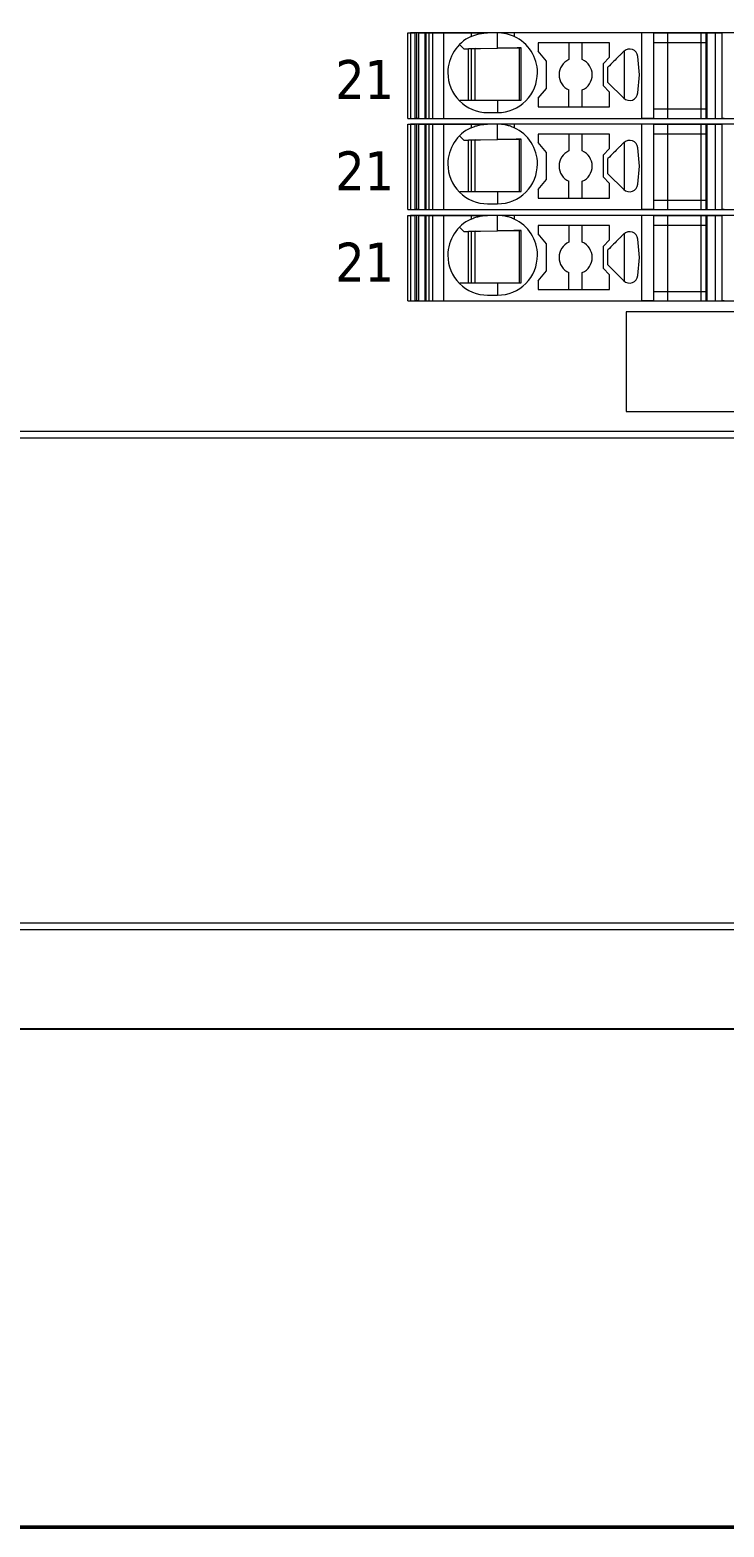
# Model space of a CAD drawing. Header units: millimetres. Extents: x 0 to 1680, y 0 to 1188.
# Drawn here: x 851.1 to 892.9, y 173 to 263.2 of the extents above; entities that cross this region are included whole.
import ezdxf
from ezdxf.enums import TextEntityAlignment as Align

# ---------------------------------------------------------------- set-up
doc = ezdxf.new("R2010")
doc.units = ezdxf.units.MM
for name, color, linetype, lineweight in [('EPLAN100', 7, 'Continuous', 13), ('EPLAN309', 5, 'Continuous', 5), ('EPLAN310', 5, 'Continuous', 5), ('EPLAN400', 5, 'Continuous', 9), ('EPLAN440', 73, 'Continuous', 9), ('EPLAN493', 5, 'Continuous', 5), ('EPLAN500', 7, 'Continuous', 9), ('EPLAN501', 7, 'Continuous', 9), ('EPLAN502', 7, 'Continuous', 9), ('EPLAN503', 7, 'Continuous', 9), ('EPLAN504', 7, 'Continuous', 9), ('MAIN-1', 7, 'Continuous', 5), ('MAIN-2', 7, 'Continuous', 5)]:
    doc.layers.add(name, color=color, linetype=linetype, lineweight=lineweight)
doc.styles.add('Tahoma', font='')
doc.styles.get('Tahoma').set_extended_font_data('Tahoma')

# ---------------------------------------------------------------- blocks, each defined once
blk = doc.blocks.new('EPLSYM_LibrarySPECIAL_Symbol12_Variant0_Placement8_26')
at = {"layer": 'EPLAN309', "lineweight": 13, "ltscale": 16}
blk.add_lwpolyline([(0, -5.15), (68.15, -5.15), (68.15, 0), (0, 0)], close=True, dxfattribs=at)
at = {"layer": 'EPLAN493', "color": 5, "style": 'Tahoma'}
blk.add_attdef('17_20450', text='', height=2.3478, dxfattribs=at).set_placement((0, -21.83478), align=Align.MIDDLE_RIGHT)
blk = doc.blocks.new('EPLSYM_LibrarySPECIAL_Symbol12_Variant0_Placement8_27')
at = {"layer": 'EPLAN309', "lineweight": 13, "ltscale": 16}
blk.add_lwpolyline([(0, -5.15), (68.15, -5.15), (68.15, 0), (0, 0)], close=True, dxfattribs=at)
at = {"layer": 'EPLAN493', "color": 5, "style": 'Tahoma'}
blk.add_attdef('17_20450', text='', height=2.3478, dxfattribs=at).set_placement((0, -21.83478), align=Align.MIDDLE_RIGHT)
blk = doc.blocks.new('EPLSYM_LibrarySPECIAL_Symbol12_Variant0_Placement8_28')
at = {"layer": 'EPLAN309', "lineweight": 13, "ltscale": 16}
blk.add_lwpolyline([(0, -5.15), (68.15, -5.15), (68.15, 0), (0, 0)], close=True, dxfattribs=at)
at = {"layer": 'EPLAN493', "color": 5, "style": 'Tahoma'}
blk.add_attdef('17_20450', text='', height=2.3478, dxfattribs=at).set_placement((0, -21.83478), align=Align.MIDDLE_RIGHT)
blk = doc.blocks.new('EPLSYM_LibrarySPECIAL_Symbol11_Variant0_Placement8')
at = {"layer": 'EPLAN310', "lineweight": 25, "ltscale": 16}
blk.add_lwpolyline([(0, -390), (250, -390), (250, 0), (0, 0)], close=True, dxfattribs=at)
at = {"layer": 'EPLAN400', "color": 5, "style": 'Tahoma'}
blk.add_attdef('17_20010', text='', height=2.2575, dxfattribs=at).set_placement((-1.5, -0.9515), align=Align.TOP_RIGHT)
at = {"layer": 'EPLAN440', "color": 73, "style": 'Tahoma'}
blk.add_attdef('17_20300', text='', height=1.6254, dxfattribs=at).set_placement((-1.5, -4.57508), align=Align.TOP_RIGHT)
at = {"layer": 'EPLAN500', "color": 7, "style": 'Tahoma'}
blk.add_attdef('17_20027', text='', height=1.6254, dxfattribs=at).set_placement((-1.5, -7.27508), align=Align.TOP_RIGHT)
at = {"layer": 'EPLAN501', "color": 7, "style": 'Tahoma'}
blk.add_attdef('17_20011', text='', height=1.6254, dxfattribs=at).set_placement((-1.5, -12.67508), align=Align.TOP_RIGHT)
at = {"layer": 'EPLAN502', "color": 7, "style": 'Tahoma'}
blk.add_attdef('17_20025', text='', height=1.6254, dxfattribs=at).set_placement((-1.5, -15.37508), align=Align.TOP_RIGHT)
at = {"layer": 'EPLAN503', "color": 7, "style": 'Tahoma'}
blk.add_attdef('17_20024', text='', height=1.6254, dxfattribs=at).set_placement((-1.5, -18.07508), align=Align.TOP_RIGHT)
at = {"layer": 'EPLAN504', "color": 7, "style": 'Tahoma'}
blk.add_attdef('17_20901[1]', text='', height=1.6254, dxfattribs=at).set_placement((-1.5, -9.97508), align=Align.TOP_RIGHT)

msp = doc.modelspace()

# ---------------------------------------------------------------- linework, layer by layer
at = {"layer": 'EPLAN100', "lineweight": 0, "ltscale": 4}
for p, q in [((815, 238.6), (995, 238.6)), ((815, 209.4), (995, 209.4)), ((815, 209), (995, 209))]:
    msp.add_line(p, q, dxfattribs=at)
at = {"layer": 'EPLAN100', "lineweight": 50, "ltscale": 16}
msp.add_lwpolyline([(757, 173), (1057, 173), (1057, 623), (757, 623)], close=True, dxfattribs=at)
at = {"layer": 'EPLAN100', "lineweight": 0, "ltscale": 6}
msp.add_lwpolyline([(887, 240.2), (925, 240.2), (925, 246.2), (887, 246.2)], close=True, dxfattribs=at)
at = {"layer": 'EPLAN100', "lineweight": 0, "ltscale": 4}
msp.add_lwpolyline([(815, 209), (815, 239), (995, 239)], dxfattribs=at)
at = {"layer": 'MAIN-1'}
for p, q in [((873.85, 263), (874.284, 263)), ((873.85, 257.85), (873.85, 263)), ((874.393, 263), (874.284, 263)), ((874.284, 257.85), (874.284, 263)), ((874.501, 263), (874.393, 263)), ((874.393, 257.85), (874.393, 263)), ((874.501, 263), (877.65, 263)), ((874.501, 257.85), (874.501, 263)), ((877.65, 263), (878.65, 263)), ((877.65, 263), (877.65, 262.782)), ((877.65, 262.782), (877.702, 262.805)), ((877.702, 262.805), (877.756, 262.827)), ((877.756, 262.827), (877.813, 262.849)), ((877.813, 262.849), (877.872, 262.87)), ((877.872, 262.87), (877.933, 262.89)), ((877.933, 262.89), (877.997, 262.909)), ((877.997, 262.909), (878.063, 262.927)), ((878.063, 262.927), (878.131, 262.943)), ((878.131, 262.943), (878.201, 262.958)), ((878.201, 262.958), (878.272, 262.97)), ((878.272, 262.97), (878.346, 262.981)), ((878.346, 262.981), (878.421, 262.989)), ((878.421, 262.989), (878.497, 262.995)), ((878.497, 262.995), (878.573, 262.999)), ((878.573, 262.999), (878.65, 263)), ((879.25, 263), (878.65, 263)), ((879.327, 262.999), (879.25, 263)), ((880.25, 263), (879.25, 263)), ((879.25, 262.068), (879.25, 263)), ((879.403, 262.995), (879.327, 262.999)), ((879.479, 262.989), (879.403, 262.995)), ((879.554, 262.981), (879.479, 262.989)), ((879.628, 262.97), (879.554, 262.981)), ((879.699, 262.958), (879.628, 262.97)), ((879.769, 262.943), (879.699, 262.958)), ((879.837, 262.927), (879.769, 262.943)), ((879.903, 262.909), (879.837, 262.927)), ((879.967, 262.89), (879.903, 262.909)), ((880.028, 262.87), (879.967, 262.89)), ((880.087, 262.849), (880.028, 262.87)), ((880.144, 262.827), (880.087, 262.849)), ((880.198, 262.805), (880.144, 262.827)), ((880.25, 262.782), (880.198, 262.805)), ((887.932, 263), (880.25, 263)), ((880.25, 263), (880.25, 262.782)), ((888.65, 263), (887.932, 263)), ((887.932, 257.85), (887.932, 263)), ((888.65, 263), (891.8, 263)), ((888.65, 263), (888.65, 257.85)), ((888.65, 262.425), (891.8, 262.425)), ((891.8, 263), (892.35, 263)), ((891.8, 263), (891.8, 257.85)), ((892.35, 263), (892.784, 263)), ((892.35, 263), (892.35, 257.85)), ((892.893, 263), (892.784, 263)), ((892.784, 257.85), (892.784, 263)), ((876.953, 262.297), (877.217, 262.033)), ((877.217, 262.033), (879.25, 262.068)), ((877.5, 258.95), (877.5, 262.038)), ((877.65, 262.04), (877.65, 258.95)), ((877.9, 258.95), (877.9, 262.045)), ((879.345, 262.07), (879.25, 262.068)), ((879.438, 262.071), (879.345, 262.07)), ((879.53, 262.073), (879.438, 262.071)), ((879.618, 262.075), (879.53, 262.073)), ((879.703, 262.076), (879.618, 262.075)), ((879.786, 262.077), (879.703, 262.076)), ((879.865, 262.079), (879.786, 262.077)), ((879.943, 262.08), (879.865, 262.079)), ((880.017, 262.081), (879.943, 262.08)), ((880.09, 262.082), (880.017, 262.081)), ((880.16, 262.084), (880.09, 262.082)), ((880.229, 262.085), (880.16, 262.084)), ((880.297, 262.086), (880.229, 262.085)), ((880.363, 262.087), (880.297, 262.086)), ((880.428, 262.088), (880.363, 262.087)), ((880.491, 262.089), (880.428, 262.088)), ((880.554, 262.09), (880.491, 262.089)), ((880.615, 262.091), (880.554, 262.09)), ((880.579, 258.95), (880.579, 262.091)), ((880.676, 262.092), (880.615, 262.091)), ((880.67, 261.488), (880.671, 261.57)), ((880.671, 261.57), (880.672, 261.649)), ((880.672, 261.649), (880.673, 261.727)), ((880.673, 261.803), (880.674, 261.877)), ((880.673, 261.727), (880.673, 261.803)), ((880.674, 261.877), (880.675, 261.95)), ((880.675, 261.95), (880.676, 262.022)), ((880.676, 262.022), (880.676, 262.092)), ((881.7, 262.4), (881.7, 261.889)), ((886, 262.4), (881.7, 262.4)), ((882.2, 261.293), (881.7, 261.889)), ((883.55, 262.4), (883.55, 261.392)), ((884.35, 261.392), (884.35, 262.4)), ((885.6, 261.129), (886, 261.529)), ((886, 261.529), (886, 262.4)), ((886.483, 261.515), (886.443, 261.475)), ((886.521, 261.553), (886.483, 261.515)), ((886.558, 261.59), (886.521, 261.553)), ((886.594, 261.626), (886.558, 261.59)), ((886.627, 261.659), (886.594, 261.626)), ((886.658, 261.691), (886.627, 261.659)), ((886.69, 261.722), (886.658, 261.691)), ((886.721, 261.753), (886.69, 261.722)), ((886.752, 261.785), (886.721, 261.753)), ((886.784, 261.816), (886.752, 261.785)), ((886.815, 261.847), (886.784, 261.816)), ((886.846, 261.879), (886.815, 261.847)), ((886.867, 261.898), (886.867, 259.052)), ((887.802, 260.475), (887.698, 261.572)), ((880.667, 260.931), (880.668, 261.034)), ((880.667, 260.824), (880.667, 260.931)), ((880.667, 260.713), (880.667, 260.824)), ((880.667, 260.6), (880.667, 260.713)), ((880.668, 261.132), (880.669, 261.226)), ((880.668, 261.034), (880.668, 261.132)), ((880.669, 261.317), (880.67, 261.404)), ((880.669, 261.226), (880.669, 261.317)), ((880.67, 261.404), (880.67, 261.488)), ((882.2, 259.657), (882.2, 261.293)), ((885.6, 261.129), (885.6, 259.821)), ((885.986, 261.018), (885.9, 260.932)), ((885.9, 260.802), (885.9, 260.932)), ((885.9, 260.671), (885.9, 260.802)), ((885.9, 260.54), (885.9, 260.671)), ((886.072, 261.104), (885.986, 261.018)), ((886.158, 261.19), (886.072, 261.104)), ((886.242, 261.274), (886.158, 261.19)), ((886.323, 261.356), (886.242, 261.274)), ((886.402, 261.434), (886.323, 261.356)), ((886.443, 261.475), (886.402, 261.434)), ((880.667, 260.479), (880.667, 260.6)), ((880.667, 260.361), (880.667, 260.479)), ((880.667, 260.247), (880.667, 260.361)), ((880.668, 260.138), (880.667, 260.247)), ((880.668, 260.034), (880.668, 260.138)), ((880.669, 259.934), (880.668, 260.034)), ((880.669, 259.839), (880.669, 259.934)), ((880.67, 259.748), (880.669, 259.839)), ((880.671, 259.659), (880.67, 259.748)), ((886, 259.421), (885.6, 259.821)), ((885.9, 260.41), (885.9, 260.54)), ((885.9, 260.279), (885.9, 260.41)), ((885.9, 260.148), (885.9, 260.279)), ((885.9, 260.018), (885.9, 260.148)), ((885.9, 260.018), (886.846, 259.071)), ((887.698, 259.378), (887.802, 260.475)), ((877, 258.95), (876.953, 258.903)), ((877, 258.95), (879.25, 258.95)), ((879.25, 258.95), (879.342, 258.95)), ((879.25, 258.95), (879.25, 258.2)), ((879.342, 258.95), (879.433, 258.95)), ((879.433, 258.95), (879.523, 258.95)), ((879.523, 258.95), (879.61, 258.95)), ((879.61, 258.95), (879.695, 258.95)), ((879.695, 258.95), (879.778, 258.95)), ((879.778, 258.95), (879.858, 258.95)), ((879.858, 258.95), (879.936, 258.95)), ((879.936, 258.95), (880.011, 258.95)), ((880.011, 258.95), (880.085, 258.95)), ((880.085, 258.95), (880.157, 258.95)), ((880.157, 258.95), (880.226, 258.95)), ((880.226, 258.95), (880.295, 258.95)), ((880.295, 258.95), (880.361, 258.95)), ((880.361, 258.95), (880.427, 258.95)), ((880.427, 258.95), (880.491, 258.95)), ((880.491, 258.95), (880.555, 258.95)), ((880.555, 258.95), (880.617, 258.95)), ((880.617, 258.95), (880.678, 258.95)), ((880.672, 259.573), (880.671, 259.659)), ((880.672, 259.49), (880.672, 259.573)), ((880.673, 259.408), (880.672, 259.49)), ((880.674, 259.329), (880.673, 259.408)), ((880.675, 259.25), (880.674, 259.329)), ((880.676, 259.174), (880.675, 259.25)), ((880.676, 259.098), (880.676, 259.174)), ((880.677, 259.024), (880.676, 259.098)), ((880.678, 258.95), (880.677, 259.024)), ((881.7, 259.061), (882.2, 259.657)), ((881.7, 259.061), (881.7, 258.55)), ((883.55, 258.55), (883.55, 259.558)), ((884.35, 258.55), (884.35, 259.558)), ((886, 258.55), (886, 259.421)), ((878.65, 258.2), (879.25, 258.2)), ((881.7, 258.55), (886, 258.55)), ((888.65, 258.425), (891.8, 258.425)), ((873.85, 257.85), (874.284, 257.85)), ((873.85, 257.5), (874.284, 257.5)), ((873.85, 252.35), (873.85, 257.5)), ((874.393, 257.85), (874.284, 257.85)), ((874.393, 257.5), (874.284, 257.5)), ((874.284, 252.35), (874.284, 257.5)), ((874.501, 257.85), (874.393, 257.85)), ((874.501, 257.5), (874.393, 257.5)), ((874.393, 252.35), (874.393, 257.5)), ((874.501, 257.85), (887.932, 257.85)), ((874.501, 257.5), (877.65, 257.5)), ((874.501, 252.35), (874.501, 257.5)), ((877.65, 257.5), (878.65, 257.5)), ((877.65, 257.5), (877.65, 257.282)), ((877.65, 257.282), (877.702, 257.305)), ((877.702, 257.305), (877.756, 257.327)), ((877.756, 257.327), (877.813, 257.349)), ((877.813, 257.349), (877.872, 257.37)), ((877.872, 257.37), (877.933, 257.39)), ((877.933, 257.39), (877.997, 257.409)), ((877.997, 257.409), (878.063, 257.427)), ((878.063, 257.427), (878.131, 257.443)), ((878.131, 257.443), (878.201, 257.458)), ((878.201, 257.458), (878.272, 257.47)), ((878.272, 257.47), (878.346, 257.481)), ((878.346, 257.481), (878.421, 257.489)), ((878.421, 257.489), (878.497, 257.495)), ((878.497, 257.495), (878.573, 257.499)), ((878.573, 257.499), (878.65, 257.5)), ((879.25, 257.5), (878.65, 257.5)), ((879.327, 257.499), (879.25, 257.5)), ((880.25, 257.5), (879.25, 257.5)), ((879.25, 256.568), (879.25, 257.5)), ((879.403, 257.495), (879.327, 257.499)), ((879.479, 257.489), (879.403, 257.495)), ((879.554, 257.481), (879.479, 257.489)), ((879.628, 257.47), (879.554, 257.481)), ((879.699, 257.458), (879.628, 257.47)), ((879.769, 257.443), (879.699, 257.458)), ((879.837, 257.427), (879.769, 257.443)), ((879.903, 257.409), (879.837, 257.427)), ((879.967, 257.39), (879.903, 257.409)), ((880.028, 257.37), (879.967, 257.39)), ((880.087, 257.349), (880.028, 257.37)), ((880.144, 257.327), (880.087, 257.349)), ((880.198, 257.305), (880.144, 257.327)), ((880.25, 257.282), (880.198, 257.305)), ((887.932, 257.5), (880.25, 257.5)), ((880.25, 257.5), (880.25, 257.282)), ((888.65, 257.85), (887.932, 257.85)), ((888.65, 257.5), (887.932, 257.5)), ((887.932, 252.35), (887.932, 257.5)), ((888.65, 257.85), (891.8, 257.85)), ((888.65, 257.5), (891.8, 257.5)), ((888.65, 257.5), (888.65, 252.35)), ((891.8, 257.85), (892.35, 257.85)), ((891.8, 257.5), (892.35, 257.5)), ((891.8, 257.5), (891.8, 252.35)), ((892.35, 257.85), (892.784, 257.85)), ((892.35, 257.5), (892.784, 257.5)), ((892.35, 257.5), (892.35, 252.35)), ((892.893, 257.85), (892.784, 257.85)), ((892.893, 257.5), (892.784, 257.5)), ((892.784, 252.35), (892.784, 257.5)), ((876.953, 256.797), (877.217, 256.533)), ((877.217, 256.533), (879.25, 256.568)), ((877.5, 253.45), (877.5, 256.538)), ((877.65, 256.54), (877.65, 253.45)), ((877.9, 253.45), (877.9, 256.545)), ((879.345, 256.57), (879.25, 256.568)), ((879.438, 256.571), (879.345, 256.57)), ((879.53, 256.573), (879.438, 256.571)), ((879.618, 256.575), (879.53, 256.573)), ((879.703, 256.576), (879.618, 256.575)), ((879.786, 256.577), (879.703, 256.576)), ((879.865, 256.579), (879.786, 256.577)), ((879.943, 256.58), (879.865, 256.579)), ((880.017, 256.581), (879.943, 256.58)), ((880.09, 256.582), (880.017, 256.581)), ((880.16, 256.584), (880.09, 256.582)), ((880.229, 256.585), (880.16, 256.584)), ((880.297, 256.586), (880.229, 256.585)), ((880.363, 256.587), (880.297, 256.586)), ((880.428, 256.588), (880.363, 256.587)), ((880.491, 256.589), (880.428, 256.588)), ((880.554, 256.59), (880.491, 256.589)), ((880.615, 256.591), (880.554, 256.59)), ((880.579, 253.45), (880.579, 256.591)), ((880.676, 256.592), (880.615, 256.591)), ((880.671, 256.07), (880.672, 256.149)), ((880.672, 256.149), (880.673, 256.227)), ((880.673, 256.303), (880.674, 256.377)), ((880.673, 256.227), (880.673, 256.303)), ((880.674, 256.377), (880.675, 256.45)), ((880.675, 256.45), (880.676, 256.522)), ((880.676, 256.522), (880.676, 256.592)), ((881.7, 256.9), (881.7, 256.389)), ((886, 256.9), (881.7, 256.9)), ((882.2, 255.793), (881.7, 256.389)), ((883.55, 256.9), (883.55, 255.892)), ((884.35, 255.892), (884.35, 256.9)), ((886, 256.029), (886, 256.9)), ((886.594, 256.126), (886.558, 256.09)), ((886.627, 256.159), (886.594, 256.126)), ((886.658, 256.191), (886.627, 256.159)), ((886.69, 256.222), (886.658, 256.191)), ((886.721, 256.253), (886.69, 256.222)), ((886.752, 256.285), (886.721, 256.253)), ((886.784, 256.316), (886.752, 256.285)), ((886.815, 256.347), (886.784, 256.316)), ((886.846, 256.379), (886.815, 256.347)), ((886.867, 256.398), (886.867, 253.552)), ((888.65, 256.925), (891.8, 256.925)), ((880.667, 255.431), (880.668, 255.534)), ((880.667, 255.324), (880.667, 255.431)), ((880.667, 255.213), (880.667, 255.324)), ((880.667, 255.1), (880.667, 255.213)), ((880.668, 255.632), (880.669, 255.726)), ((880.668, 255.534), (880.668, 255.632)), ((880.669, 255.817), (880.67, 255.904)), ((880.669, 255.726), (880.669, 255.817)), ((880.67, 255.988), (880.671, 256.07)), ((880.67, 255.904), (880.67, 255.988)), ((882.2, 254.157), (882.2, 255.793)), ((885.6, 255.629), (886, 256.029)), ((885.6, 255.629), (885.6, 254.321)), ((885.986, 255.518), (885.9, 255.432)), ((885.9, 255.302), (885.9, 255.432)), ((885.9, 255.171), (885.9, 255.302)), ((886.072, 255.604), (885.986, 255.518)), ((886.158, 255.69), (886.072, 255.604)), ((886.242, 255.774), (886.158, 255.69)), ((886.323, 255.856), (886.242, 255.774)), ((886.402, 255.934), (886.323, 255.856)), ((886.443, 255.975), (886.402, 255.934)), ((886.483, 256.015), (886.443, 255.975)), ((886.521, 256.053), (886.483, 256.015)), ((886.558, 256.09), (886.521, 256.053)), ((887.802, 254.975), (887.698, 256.072)), ((880.667, 254.979), (880.667, 255.1)), ((880.667, 254.861), (880.667, 254.979)), ((880.667, 254.747), (880.667, 254.861)), ((880.668, 254.638), (880.667, 254.747)), ((880.668, 254.534), (880.668, 254.638)), ((880.669, 254.434), (880.668, 254.534)), ((880.669, 254.339), (880.669, 254.434)), ((880.67, 254.248), (880.669, 254.339)), ((886, 253.921), (885.6, 254.321)), ((885.9, 255.04), (885.9, 255.171)), ((885.9, 254.91), (885.9, 255.04)), ((885.9, 254.779), (885.9, 254.91)), ((885.9, 254.648), (885.9, 254.779)), ((885.9, 254.518), (885.9, 254.648)), ((885.9, 254.518), (886.846, 253.571)), ((887.698, 253.878), (887.802, 254.975)), ((877, 253.45), (876.953, 253.403)), ((877, 253.45), (879.25, 253.45)), ((879.25, 253.45), (879.342, 253.45)), ((879.25, 253.45), (879.25, 252.7)), ((879.342, 253.45), (879.433, 253.45)), ((879.433, 253.45), (879.523, 253.45)), ((879.523, 253.45), (879.61, 253.45)), ((879.61, 253.45), (879.695, 253.45)), ((879.695, 253.45), (879.778, 253.45)), ((879.778, 253.45), (879.858, 253.45)), ((879.858, 253.45), (879.936, 253.45)), ((879.936, 253.45), (880.011, 253.45)), ((880.011, 253.45), (880.085, 253.45)), ((880.085, 253.45), (880.157, 253.45)), ((880.157, 253.45), (880.226, 253.45)), ((880.226, 253.45), (880.295, 253.45)), ((880.295, 253.45), (880.361, 253.45)), ((880.361, 253.45), (880.427, 253.45)), ((880.427, 253.45), (880.491, 253.45)), ((880.491, 253.45), (880.555, 253.45)), ((880.555, 253.45), (880.617, 253.45)), ((880.617, 253.45), (880.678, 253.45)), ((880.671, 254.159), (880.67, 254.248)), ((880.672, 254.073), (880.671, 254.159)), ((880.672, 253.99), (880.672, 254.073)), ((880.673, 253.908), (880.672, 253.99)), ((880.674, 253.829), (880.673, 253.908)), ((880.675, 253.75), (880.674, 253.829)), ((880.676, 253.674), (880.675, 253.75)), ((880.676, 253.598), (880.676, 253.674)), ((880.677, 253.524), (880.676, 253.598)), ((880.678, 253.45), (880.677, 253.524)), ((881.7, 253.561), (882.2, 254.157)), ((881.7, 253.561), (881.7, 253.05)), ((883.55, 253.05), (883.55, 254.058)), ((884.35, 253.05), (884.35, 254.058)), ((886, 253.05), (886, 253.921)), ((878.65, 252.7), (879.25, 252.7)), ((881.7, 253.05), (886, 253.05)), ((888.65, 252.925), (891.8, 252.925)), ((873.85, 252.35), (874.284, 252.35)), ((873.85, 252), (874.284, 252)), ((873.85, 246.85), (873.85, 252)), ((874.393, 252.35), (874.284, 252.35)), ((874.393, 252), (874.284, 252)), ((874.284, 246.85), (874.284, 252)), ((874.501, 252.35), (874.393, 252.35)), ((874.501, 252), (874.393, 252)), ((874.393, 246.85), (874.393, 252)), ((874.501, 252.35), (887.932, 252.35)), ((874.501, 252), (877.65, 252)), ((874.501, 246.85), (874.501, 252)), ((877.65, 252), (878.65, 252)), ((877.65, 252), (877.65, 251.782)), ((877.65, 251.782), (877.702, 251.805)), ((877.702, 251.805), (877.756, 251.827)), ((877.756, 251.827), (877.813, 251.849)), ((877.813, 251.849), (877.872, 251.87)), ((877.872, 251.87), (877.933, 251.89)), ((877.933, 251.89), (877.997, 251.909)), ((877.997, 251.909), (878.063, 251.927)), ((878.063, 251.927), (878.131, 251.943)), ((878.131, 251.943), (878.201, 251.958)), ((878.201, 251.958), (878.272, 251.97)), ((878.272, 251.97), (878.346, 251.981)), ((878.346, 251.981), (878.421, 251.989)), ((878.421, 251.989), (878.497, 251.995)), ((878.497, 251.995), (878.573, 251.999)), ((878.573, 251.999), (878.65, 252)), ((879.25, 252), (878.65, 252)), ((879.327, 251.999), (879.25, 252)), ((880.25, 252), (879.25, 252)), ((879.25, 251.068), (879.25, 252)), ((879.403, 251.995), (879.327, 251.999)), ((879.479, 251.989), (879.403, 251.995)), ((879.554, 251.981), (879.479, 251.989)), ((879.628, 251.97), (879.554, 251.981)), ((879.699, 251.958), (879.628, 251.97)), ((879.769, 251.943), (879.699, 251.958)), ((879.837, 251.927), (879.769, 251.943)), ((879.903, 251.909), (879.837, 251.927)), ((879.967, 251.89), (879.903, 251.909)), ((880.028, 251.87), (879.967, 251.89)), ((880.087, 251.849), (880.028, 251.87)), ((880.144, 251.827), (880.087, 251.849)), ((880.198, 251.805), (880.144, 251.827)), ((880.25, 251.782), (880.198, 251.805)), ((887.932, 252), (880.25, 252)), ((880.25, 252), (880.25, 251.782)), ((888.65, 252.35), (887.932, 252.35)), ((888.65, 252), (887.932, 252)), ((887.932, 246.85), (887.932, 252)), ((888.65, 252.35), (891.8, 252.35)), ((888.65, 252), (891.8, 252)), ((888.65, 252), (888.65, 246.85)), ((891.8, 252.35), (892.35, 252.35)), ((891.8, 252), (892.35, 252)), ((891.8, 252), (891.8, 246.85)), ((892.35, 252.35), (892.784, 252.35)), ((892.35, 252), (892.784, 252)), ((892.35, 252), (892.35, 246.85)), ((892.893, 252.35), (892.784, 252.35)), ((892.893, 252), (892.784, 252)), ((892.784, 246.85), (892.784, 252)), ((876.953, 251.297), (877.217, 251.033)), ((877.217, 251.033), (879.25, 251.068)), ((877.5, 247.95), (877.5, 251.038)), ((877.65, 251.04), (877.65, 247.95)), ((877.9, 247.95), (877.9, 251.045)), ((879.345, 251.07), (879.25, 251.068)), ((879.438, 251.071), (879.345, 251.07)), ((879.53, 251.073), (879.438, 251.071)), ((879.618, 251.075), (879.53, 251.073)), ((879.703, 251.076), (879.618, 251.075)), ((879.786, 251.077), (879.703, 251.076)), ((879.865, 251.079), (879.786, 251.077)), ((879.943, 251.08), (879.865, 251.079)), ((880.017, 251.081), (879.943, 251.08)), ((880.09, 251.082), (880.017, 251.081)), ((880.16, 251.084), (880.09, 251.082)), ((880.229, 251.085), (880.16, 251.084)), ((880.297, 251.086), (880.229, 251.085)), ((880.363, 251.087), (880.297, 251.086)), ((880.428, 251.088), (880.363, 251.087)), ((880.491, 251.089), (880.428, 251.088)), ((880.554, 251.09), (880.491, 251.089)), ((880.615, 251.091), (880.554, 251.09)), ((880.579, 247.95), (880.579, 251.091)), ((880.676, 251.092), (880.615, 251.091)), ((880.672, 250.649), (880.673, 250.727)), ((880.673, 250.803), (880.674, 250.877)), ((880.673, 250.727), (880.673, 250.803)), ((880.674, 250.877), (880.675, 250.95)), ((880.675, 250.95), (880.676, 251.022)), ((880.676, 251.022), (880.676, 251.092)), ((881.7, 251.4), (881.7, 250.889)), ((886, 251.4), (881.7, 251.4)), ((882.2, 250.293), (881.7, 250.889)), ((883.55, 251.4), (883.55, 250.392)), ((884.35, 250.392), (884.35, 251.4)), ((886, 250.529), (886, 251.4)), ((886.658, 250.691), (886.627, 250.659)), ((886.69, 250.722), (886.658, 250.691)), ((886.721, 250.753), (886.69, 250.722)), ((886.752, 250.785), (886.721, 250.753)), ((886.784, 250.816), (886.752, 250.785)), ((886.815, 250.847), (886.784, 250.816)), ((886.846, 250.879), (886.815, 250.847)), ((886.867, 250.898), (886.867, 248.052)), ((888.65, 251.425), (891.8, 251.425)), ((880.667, 249.931), (880.668, 250.034)), ((880.667, 249.824), (880.667, 249.931)), ((880.667, 249.713), (880.667, 249.824)), ((880.668, 250.132), (880.669, 250.226)), ((880.668, 250.034), (880.668, 250.132)), ((880.669, 250.317), (880.67, 250.404)), ((880.669, 250.226), (880.669, 250.317)), ((880.67, 250.488), (880.671, 250.57)), ((880.67, 250.404), (880.67, 250.488)), ((880.671, 250.57), (880.672, 250.649)), ((882.2, 248.657), (882.2, 250.293)), ((885.6, 250.129), (886, 250.529)), ((885.6, 250.129), (885.6, 248.821)), ((885.986, 250.018), (885.9, 249.932)), ((885.9, 249.802), (885.9, 249.932)), ((885.9, 249.671), (885.9, 249.802)), ((886.072, 250.104), (885.986, 250.018)), ((886.158, 250.19), (886.072, 250.104)), ((886.242, 250.274), (886.158, 250.19)), ((886.323, 250.356), (886.242, 250.274)), ((886.402, 250.434), (886.323, 250.356)), ((886.443, 250.475), (886.402, 250.434)), ((886.483, 250.515), (886.443, 250.475)), ((886.521, 250.553), (886.483, 250.515)), ((886.558, 250.59), (886.521, 250.553)), ((886.594, 250.626), (886.558, 250.59)), ((886.627, 250.659), (886.594, 250.626)), ((887.802, 249.475), (887.698, 250.572)), ((880.667, 249.6), (880.667, 249.713)), ((880.667, 249.479), (880.667, 249.6)), ((880.667, 249.361), (880.667, 249.479)), ((880.667, 249.247), (880.667, 249.361)), ((880.668, 249.138), (880.667, 249.247)), ((880.668, 249.034), (880.668, 249.138)), ((880.669, 248.934), (880.668, 249.034)), ((880.669, 248.839), (880.669, 248.934)), ((885.9, 249.54), (885.9, 249.671)), ((885.9, 249.41), (885.9, 249.54)), ((885.9, 249.279), (885.9, 249.41)), ((885.9, 249.148), (885.9, 249.279)), ((885.9, 249.018), (885.9, 249.148)), ((885.9, 249.018), (886.846, 248.071)), ((887.698, 248.378), (887.802, 249.475)), ((880.67, 248.748), (880.669, 248.839)), ((880.671, 248.659), (880.67, 248.748)), ((880.672, 248.573), (880.671, 248.659)), ((880.672, 248.49), (880.672, 248.573)), ((880.673, 248.408), (880.672, 248.49)), ((880.674, 248.329), (880.673, 248.408)), ((880.675, 248.25), (880.674, 248.329)), ((880.676, 248.174), (880.675, 248.25)), ((880.676, 248.098), (880.676, 248.174)), ((880.677, 248.024), (880.676, 248.098)), ((880.678, 247.95), (880.677, 248.024)), ((881.7, 248.061), (882.2, 248.657)), ((881.7, 248.061), (881.7, 247.55)), ((883.55, 247.55), (883.55, 248.558)), ((884.35, 247.55), (884.35, 248.558)), ((886, 248.421), (885.6, 248.821)), ((886, 247.55), (886, 248.421)), ((877, 247.95), (876.953, 247.903)), ((877, 247.95), (879.25, 247.95)), ((878.65, 247.2), (879.25, 247.2)), ((879.25, 247.95), (879.342, 247.95)), ((879.25, 247.95), (879.25, 247.2)), ((879.342, 247.95), (879.433, 247.95)), ((879.433, 247.95), (879.523, 247.95)), ((879.523, 247.95), (879.61, 247.95)), ((879.61, 247.95), (879.695, 247.95)), ((879.695, 247.95), (879.778, 247.95)), ((879.778, 247.95), (879.858, 247.95)), ((879.858, 247.95), (879.936, 247.95)), ((879.936, 247.95), (880.011, 247.95)), ((880.011, 247.95), (880.085, 247.95)), ((880.085, 247.95), (880.157, 247.95)), ((880.157, 247.95), (880.226, 247.95)), ((880.226, 247.95), (880.295, 247.95)), ((880.295, 247.95), (880.361, 247.95)), ((880.361, 247.95), (880.427, 247.95)), ((880.427, 247.95), (880.491, 247.95)), ((880.491, 247.95), (880.555, 247.95)), ((880.555, 247.95), (880.617, 247.95)), ((880.617, 247.95), (880.678, 247.95)), ((881.7, 247.55), (886, 247.55)), ((888.65, 247.425), (891.8, 247.425)), ((873.85, 246.85), (874.284, 246.85)), ((874.393, 246.85), (874.284, 246.85)), ((874.501, 246.85), (874.393, 246.85)), ((874.501, 246.85), (887.932, 246.85)), ((888.65, 246.85), (887.932, 246.85)), ((888.65, 246.85), (891.8, 246.85)), ((891.8, 246.85), (892.35, 246.85)), ((892.35, 246.85), (892.784, 246.85)), ((892.893, 246.85), (892.784, 246.85))]:
    msp.add_line(p, q, dxfattribs=at)
for centre, radius, start, end in [((878.65, 260.6), 2.4, 114.62435, 179.99998), ((879.25, 260.6), 2.4, 0.00002, 65.37565), ((887.2, 261.525), 0.5, 5.44037, 134.99999), ((883.95, 260.475), 1, 113.57819, 179.99998), ((883.95, 260.475), 1, 0.00002, 66.42181), ((878.65, 260.6), 2.4, 179.99998, 269.99998), ((879.25, 260.6), 2.4, 269.99998, 0.00002), ((883.95, 260.475), 1, 179.99998, 246.42183), ((883.95, 260.475), 1, 293.57817, 0.00002), ((887.2, 259.425), 0.5, 224.99997, 354.55961), ((878.65, 255.1), 2.4, 114.62435, 179.99998), ((879.25, 255.1), 2.4, 0.00002, 65.37565), ((887.2, 256.025), 0.5, 5.44037, 134.99999), ((883.95, 254.975), 1, 113.57819, 179.99998), ((883.95, 254.975), 1, 0.00002, 66.42181), ((878.65, 255.1), 2.4, 179.99998, 269.99998), ((879.25, 255.1), 2.4, 269.99998, 0.00002), ((883.95, 254.975), 1, 179.99998, 246.42183), ((883.95, 254.975), 1, 293.57817, 0.00002), ((887.2, 253.925), 0.5, 224.99997, 354.55961), ((878.65, 249.6), 2.4, 114.62435, 179.99998), ((879.25, 249.6), 2.4, 0.00002, 65.37565), ((887.2, 250.525), 0.5, 5.44037, 134.99999), ((883.95, 249.475), 1, 113.57819, 179.99998), ((883.95, 249.475), 1, 0.00002, 66.42181), ((878.65, 249.6), 2.4, 179.99998, 269.99998), ((879.25, 249.6), 2.4, 269.99998, 0.00002), ((883.95, 249.475), 1, 179.99998, 246.42183), ((883.95, 249.475), 1, 293.57817, 0.00002), ((887.2, 248.425), 0.5, 224.99997, 354.55961)]:
    msp.add_arc(centre, radius, start, end, dxfattribs=at)
at = {"layer": 'MAIN-2'}
for p, q in [((874.256, 263), (874.256, 257.85)), ((874.889, 257.85), (874.889, 263)), ((874.917, 263), (874.917, 257.85)), ((875.102, 263), (875.102, 257.85)), ((875.32, 263), (875.32, 257.85)), ((875.981, 263), (875.981, 257.85)), ((889.506, 257.85), (889.506, 263)), ((891.491, 263), (891.491, 257.85)), ((891.85, 263), (891.85, 257.85)), ((892.756, 263), (892.756, 257.85)), ((877.217, 262.033), (877.5, 262.038)), ((877.65, 262.042), (877.5, 262.039)), ((877.5, 262.039), (877.5, 262.038)), ((877.5, 262.038), (877.5, 262.038)), ((877.9, 262.048), (877.65, 262.043)), ((877.65, 262.042), (877.65, 262.043)), ((877.65, 262.042), (877.65, 262.04)), ((877.9, 262.053), (880.579, 262.1)), ((877.9, 262.048), (877.9, 262.053)), ((877.9, 262.045), (877.9, 262.048)), ((880.579, 262.1), (880.676, 262.092)), ((880.579, 262.091), (880.579, 262.1)), ((877.65, 258.95), (877.65, 258.95)), ((877.9, 258.95), (877.9, 258.95)), ((874.256, 257.5), (874.256, 252.35)), ((874.889, 252.35), (874.889, 257.5)), ((874.917, 257.5), (874.917, 252.35)), ((875.102, 257.5), (875.102, 252.35)), ((875.32, 257.5), (875.32, 252.35)), ((875.981, 257.5), (875.981, 252.35)), ((889.506, 252.35), (889.506, 257.5)), ((891.491, 257.5), (891.491, 252.35)), ((891.85, 257.5), (891.85, 252.35)), ((892.756, 257.5), (892.756, 252.35)), ((877.217, 256.533), (877.5, 256.538)), ((877.65, 256.542), (877.5, 256.539)), ((877.5, 256.539), (877.5, 256.538)), ((877.5, 256.538), (877.5, 256.538)), ((877.9, 256.548), (877.65, 256.543)), ((877.65, 256.542), (877.65, 256.543)), ((877.65, 256.542), (877.65, 256.54)), ((877.9, 256.553), (880.579, 256.6)), ((877.9, 256.548), (877.9, 256.553)), ((877.9, 256.545), (877.9, 256.548)), ((880.579, 256.6), (880.676, 256.592)), ((880.579, 256.591), (880.579, 256.6)), ((877.65, 253.45), (877.65, 253.45)), ((877.9, 253.45), (877.9, 253.45)), ((874.256, 252), (874.256, 246.85)), ((874.889, 246.85), (874.889, 252)), ((874.917, 252), (874.917, 246.85)), ((875.102, 252), (875.102, 246.85)), ((875.32, 252), (875.32, 246.85)), ((875.981, 252), (875.981, 246.85)), ((889.506, 246.85), (889.506, 252)), ((891.491, 252), (891.491, 246.85)), ((891.85, 252), (891.85, 246.85)), ((892.756, 252), (892.756, 246.85)), ((877.217, 251.033), (877.5, 251.038)), ((877.65, 251.042), (877.5, 251.039)), ((877.5, 251.039), (877.5, 251.038)), ((877.5, 251.038), (877.5, 251.038)), ((877.9, 251.048), (877.65, 251.043)), ((877.65, 251.042), (877.65, 251.043)), ((877.65, 251.042), (877.65, 251.04)), ((877.9, 251.053), (880.579, 251.1)), ((877.9, 251.048), (877.9, 251.053)), ((877.9, 251.045), (877.9, 251.048)), ((880.579, 251.1), (880.676, 251.092)), ((880.579, 251.091), (880.579, 251.1)), ((877.65, 247.95), (877.65, 247.95)), ((877.9, 247.95), (877.9, 247.95))]:
    msp.add_line(p, q, dxfattribs=at)

# ---------------------------------------------------------------- block references
msp.add_blockref('EPLSYM_LibrarySPECIAL_Symbol11_Variant0_Placement8', (782, 593))
ref = msp.add_blockref('EPLSYM_LibrarySPECIAL_Symbol12_Variant0_Placement8_26', (874, 263))
ref.add_attrib('17_20450', '21', dxfattribs={"layer": 'EPLAN493', "color": 5, "height": 2.3478, "style": 'Tahoma'}).set_placement((873, 260.19), align=Align.MIDDLE_RIGHT)
ref = msp.add_blockref('EPLSYM_LibrarySPECIAL_Symbol12_Variant0_Placement8_27', (874, 257.5))
ref.add_attrib('17_20450', '21', dxfattribs={"layer": 'EPLAN493', "color": 5, "height": 2.3478, "style": 'Tahoma'}).set_placement((873, 254.69), align=Align.MIDDLE_RIGHT)
ref = msp.add_blockref('EPLSYM_LibrarySPECIAL_Symbol12_Variant0_Placement8_28', (874, 252))
ref.add_attrib('17_20450', '21', dxfattribs={"layer": 'EPLAN493', "color": 5, "height": 2.3478, "style": 'Tahoma'}).set_placement((873, 249.19), align=Align.MIDDLE_RIGHT)

doc.saveas('drawing.dxf')
